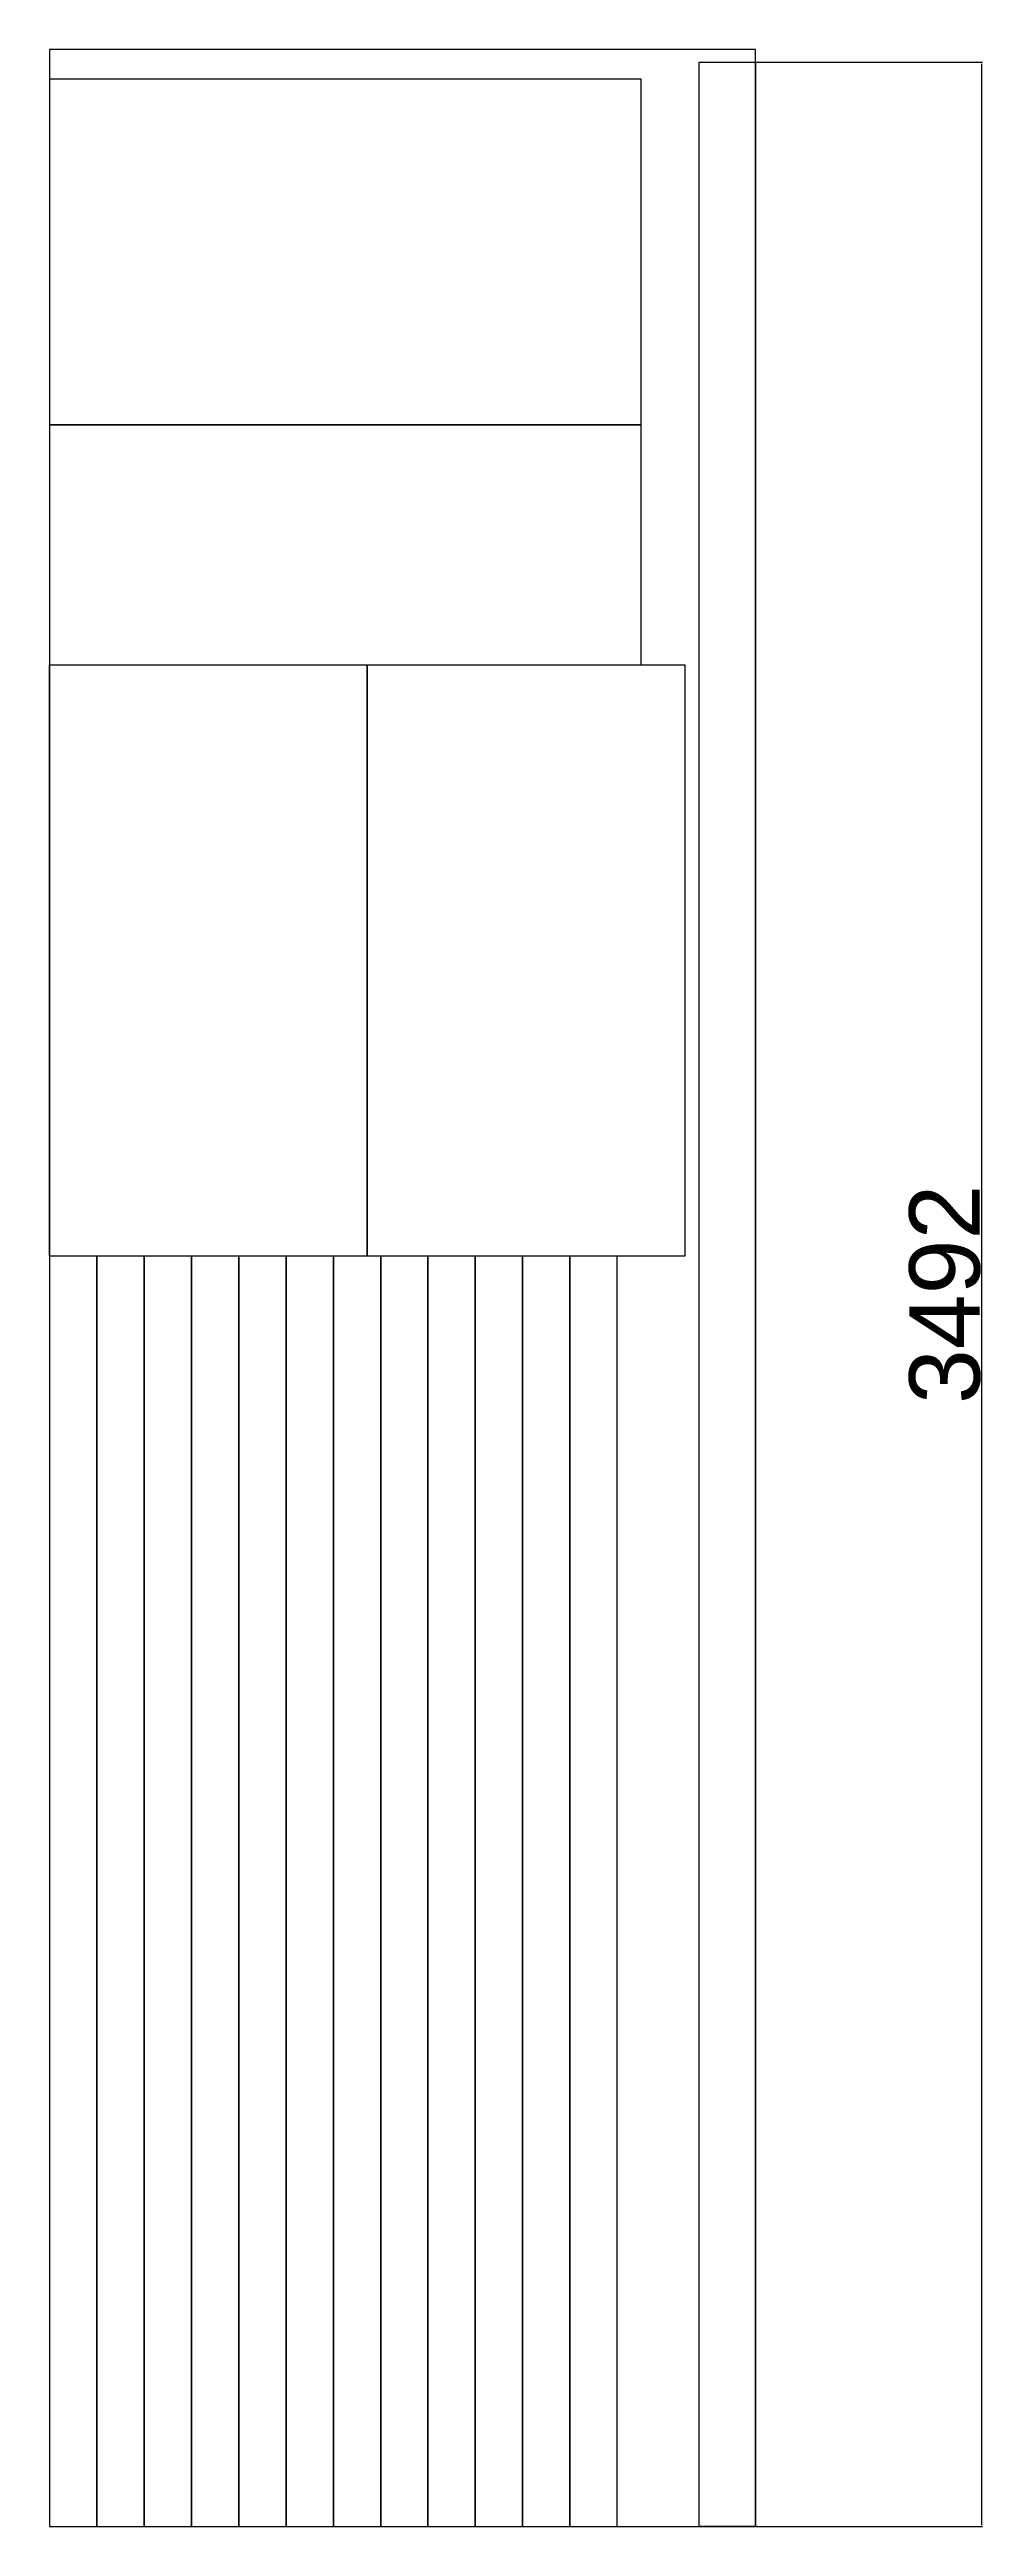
# Model space of a CAD drawing. Header units: millimetres. Extents: x 591 to 4694, y 1908 to 5863.
# Drawn here: x 3373 to 4694, y 1908 to 5418 of the extents above; entities that cross this region are included whole.
import ezdxf

# ---------------------------------------------------------------- set-up
doc = ezdxf.new("R2010")
doc.units = ezdxf.units.MM
doc.styles.get("Standard").update_dxf_attribs({"font": 'arial.ttf'})
doc.dimstyles.new('ISO-25', dxfattribs={"dimtxt": 2.5, "dimasz": 2.5, "dimexe": 1.25, "dimexo": 0.625, "dimtad": 1, "dimtxsty": 'Standard', "dimcen": 2.5, "dimadec": 0, "dimazin": 0, "dimtfac": 1, "dimtmove": 0, "dimatfit": 3, "dimfxl": 1, "dimarcsym": 0})

# ---------------------------------------------------------------- blocks, each defined once
blk = doc.blocks.new('*D28')
at = {"color": 0, "lineweight": -2, "transparency": 16777216}
for p, q in [((4373.3, 5400.1), (4694, 5400.1)), ((4692.7, 5397.6), (4692.7, 1910.6)), ((4373.3, 1908.1), (4694, 1908.1))]:
    blk.add_line(p, q, dxfattribs=at)
at = {"color": 0, "transparency": 16777216}
for points in [[(4692.3, 5397.6), (4693.2, 5397.6), (4692.7, 5400.1)], [(4692.3, 1910.6), (4693.2, 1910.6), (4692.7, 1908.1)]]:
    blk.add_solid(points, dxfattribs=at)
at = {"layer": 'Defpoints', "color": 0, "transparency": 16777216}
for p in [(4372.7, 5400.1), (4372.7, 1908.1), (4692.7, 1908.1)]:
    blk.add_point(p, dxfattribs=at)
at = {"color": 0, "transparency": 16777216, "insert": (4641, 3654.1), "char_height": 2.5, "attachment_point": 5, "rotation": 90}
blk.add_mtext('{\\H40x;3492}', dxfattribs=at)

msp = doc.modelspace()

# ---------------------------------------------------------------- linework, layer by layer
at = {"color": 1}
msp.add_lwpolyline([(4372.654, 5418.1), (3372.654, 5418.1), (3372.654, 1908.1), (4372.654, 1908.1)], close=True, dxfattribs=at)
at = {"color": 5}
msp.add_lwpolyline([(3372.654, 5376.1), (3372.654, 4886.1), (4210.654, 4886.1), (4210.654, 5376.1)], close=True, dxfattribs=at)
at = {"color": 3}
msp.add_lwpolyline([(4292.654, 5400.1), (4372.654, 5400.1), (4372.654, 1908.1), (4292.654, 1908.1)], close=True, dxfattribs=at)
at = {"color": 6}
msp.add_lwpolyline([(3372.654, 4886.1), (3372.654, 4546.1), (4210.654, 4546.1), (4210.654, 4886.1)], close=True, dxfattribs=at)
at = {"color": 4}
for points in [[(3372.654, 4546.1), (3822.654, 4546.1), (3822.654, 3708.1), (3372.654, 3708.1)], [(3822.654, 4546.1), (4272.654, 4546.1), (4272.654, 3708.1), (3822.654, 3708.1)]]:
    msp.add_lwpolyline(points, close=True, dxfattribs=at)
at = {"color": 2}
for points in [[(3439.654, 3708.1), (3372.654, 3708.1), (3372.654, 1908.1), (3439.654, 1908.1)], [(3506.654, 3708.1), (3439.654, 3708.1), (3439.654, 1908.1), (3506.654, 1908.1)], [(3573.654, 3708.1), (3506.654, 3708.1), (3506.654, 1908.1), (3573.654, 1908.1)], [(3640.654, 3708.1), (3573.654, 3708.1), (3573.654, 1908.1), (3640.654, 1908.1)], [(3707.654, 3708.1), (3640.654, 3708.1), (3640.654, 1908.1), (3707.654, 1908.1)], [(3774.654, 3708.1), (3707.654, 3708.1), (3707.654, 1908.1), (3774.654, 1908.1)], [(3841.654, 3708.1), (3774.654, 3708.1), (3774.654, 1908.1), (3841.654, 1908.1)], [(3908.654, 3708.1), (3841.654, 3708.1), (3841.654, 1908.1), (3908.654, 1908.1)], [(3975.654, 3708.1), (3908.654, 3708.1), (3908.654, 1908.1), (3975.654, 1908.1)], [(4042.654, 3708.1), (3975.654, 3708.1), (3975.654, 1908.1), (4042.654, 1908.1)], [(4109.654, 3708.1), (4042.654, 3708.1), (4042.654, 1908.1), (4109.654, 1908.1)], [(4176.654, 3708.1), (4109.654, 3708.1), (4109.654, 1908.1), (4176.654, 1908.1)]]:
    msp.add_lwpolyline(points, close=True, dxfattribs=at)

# ---------------------------------------------------------------- dimensions: what is measured, and where the dimension line sits
dim = msp.add_linear_dim(base=(4692.744, 1908.1), p1=(4372.654, 5400.1), p2=(4372.654, 1908.1), angle=90, text='{\\H40x;<>}', dimstyle='ISO-25')
dim.commit()
dim.dimension.update_dxf_attribs({"geometry": '*D28', "text_midpoint": (4692.744, 3654.1), "dimtype": 160})

doc.saveas('drawing.dxf')
